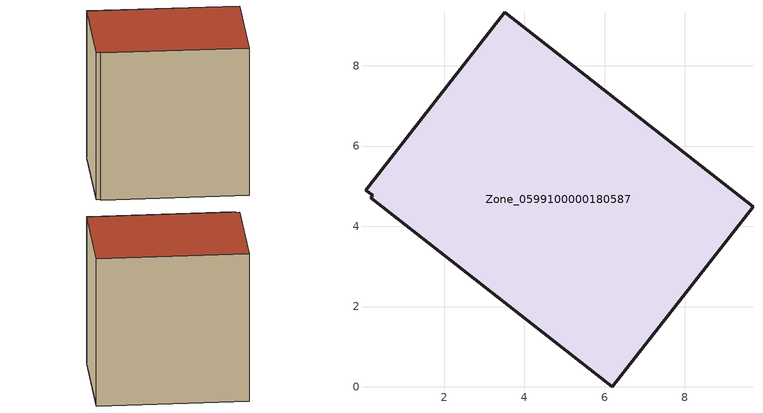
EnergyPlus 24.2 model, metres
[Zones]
Zone_0599100000180587
 floor ground (C_G): 0.04,4.9 3.5,9.34 9.7,4.49 6.19,0 0.17,4.72 0.22,4.78 z3.25
 wall outside (C_F): 9.7,4.49 3.5,9.34 0.04,4.9 0.22,4.78 0.17,4.72 6.19,0 9.7,4.49 z3.25:11.4
 roof outside (C_R): 3.5,9.34 0.04,4.9 0.22,4.78 0.17,4.72 6.19,0 9.7,4.49 z11.4
[BUILDING]
Pand.0599100000180587: North Axis=0; Terrain=City; Loads Convergence Tolerance Value=0.04; Temperature Convergence Tolerance Value=0.4; Solar Distribution=FullExterior; Maximum Number of Warmup Days=25; Minimum Number of Warmup Days=1
[Site:Location]
Rotterdam.The.Hague.AP_ZH_NLD Design_Conditions: Latitude=51.96; Longitude=4.45; Time Zone=1; Elevation=-4.5
[SITE:GROUNDTEMPERATURE:BUILDINGSURFACE]
18, 18, 18, 18, 18, 18, 18, 18, 18, 18, 18, 18
[MATERIAL] Thermal Absorptance=0.9; Solar Absorptance=0.7; Visible Absorptance=0.7
Name | Roughness | Thickness | Conductivity | Density | Specific Heat
G.TI.1946-1964 | MediumSmooth | 0.15 | 1 | 540 | 1210
F.TI.1946-1964 | Rough | 0.3 | 0.857143 | 1920 | 840
R.TI.1946-1964 | MediumRough | 0.2 | 0.277778 | 1500 | 1000
[CONSTRUCTION]
C_G: G.TI.1946-1964
C_F: F.TI.1946-1964
C_R: R.TI.1946-1964
[ZONE]
Zone_0599100000180587: Type=1; Multiplier=1; Ceiling Height=Autocalculate; Volume=Autocalculate; Floor Area=autocalculate; Part of Total Floor Area=Yes
[ZONEINFILTRATION:DESIGNFLOWRATE]
Infil_Zone_0599100000180587: Zone or ZoneList or Space or SpaceList=Zone_0599100000180587; Schedule=AlwaysOn; Design Flow Rate Calculation Method=Flow/Area; Flow Rate per Floor Area=0.003; Constant Term Coefficient=1; Temperature Term Coefficient=0; Velocity Term Coefficient=0; Velocity Squared Term Coefficient=0
[HVACTEMPLATE:ZONE:IDEALLOADSAIRSYSTEM]
Zone_0599100000180587: Maximum Heating Supply Air Temperature=50; Minimum Cooling Supply Air Temperature=13; Maximum Heating Supply Air Humidity Ratio=0.0156; Minimum Cooling Supply Air Humidity Ratio=0.0077; Heating Limit=NoLimit; Cooling Limit=NoLimit; Dehumidification Control Type=ConstantSensibleHeatRatio; Cooling Sensible Heat Ratio=0.7; Dehumidification Setpoint=60; Humidification Control Type=None; Humidification Setpoint=30; Outdoor Air Method=None; Outdoor Air Flow Rate per Person=0.00944; Outdoor Air Flow Rate per Zone Floor Area=0; Outdoor Air Flow Rate per Zone=0; Demand Controlled Ventilation Type=None; Outdoor Air Economizer Type=NoEconomizer; Heat Recovery Type=None; Sensible Heat Recovery Effectiveness=0.7; Latent Heat Recovery Effectiveness=0.65
[ZONECONTROL:THERMOSTAT]
ThermostatControl_Zone_0599100000180587: Zone or ZoneList=Zone_0599100000180587; Control Type Schedule=DualSetpointControlType; Control 1=Thermostat_Zone_0599100000180587; Temperature Difference Between Cutout And Setpoint=0
[THERMOSTATSETPOINT:DUALSETPOINT]
Thermostat_Zone_0599100000180587: Heating Setpoint Temperature Schedule=HeatingSetpoint_Zone_0599100000180587; Cooling Setpoint Temperature Schedule=CoolingSetpoint_Zone_0599100000180587
[SCHEDULE:COMPACT]
HeatingSetpoint_Zone_0599100000180587: Through: 12/31, For: AllDays, Until: 24:00, 21
CoolingSetpoint_Zone_0599100000180587: Through: 12/31, For: AllDays, Until: 24:00, 24
DualSetpointControlType: Through: 12/31, For: AllDays, Until: 24:00, 4
AlwaysOn: Through: 12/31, For: AllDays, Until: 24:00, 1
